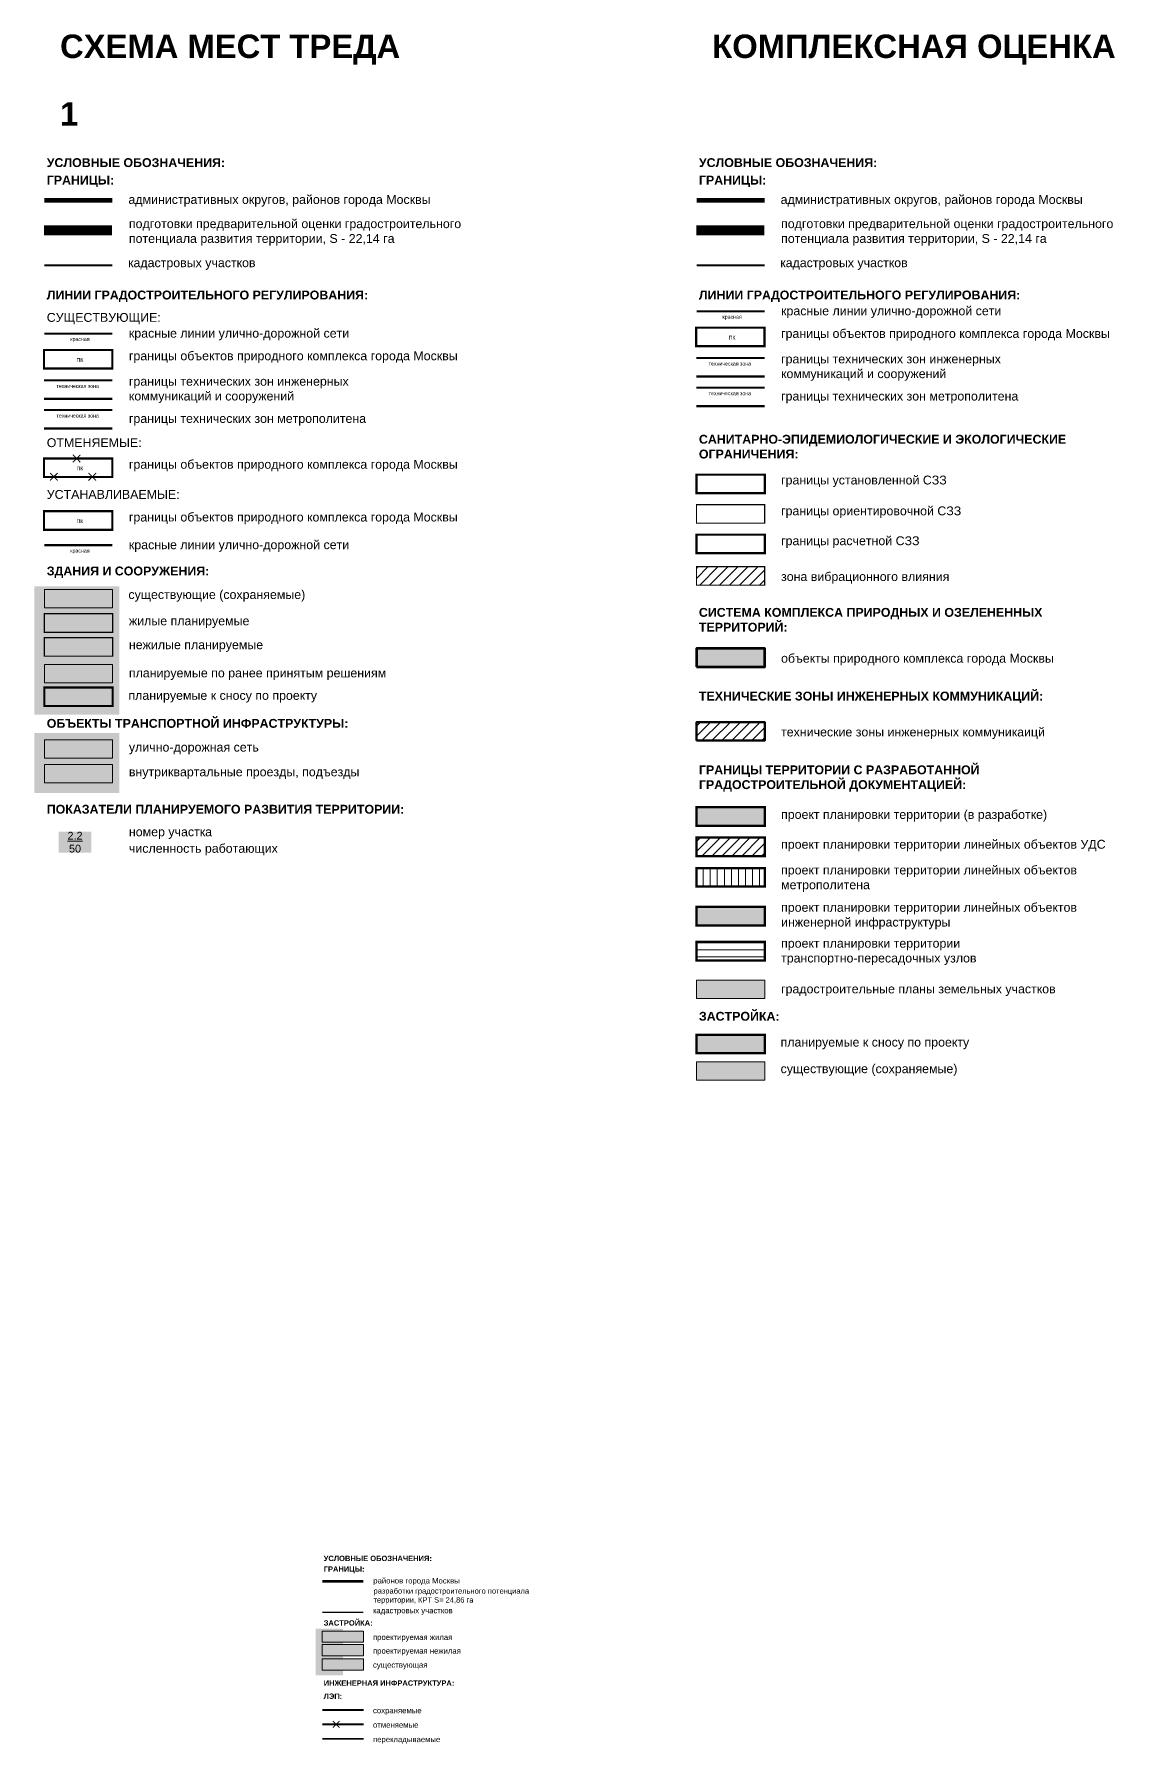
# Model space of a CAD drawing. Extents: x -129681 to -126463, y -103370 to -101447.
# Drawn here: x -128523 to -128035, y -102218 to -101447 of the extents above; entities that cross this region are included whole.
import ezdxf

# ---------------------------------------------------------------- set-up
doc = ezdxf.new("R2010")
doc.units = 0
doc.header["$MEASUREMENT"] = 0
for name, pattern in [('DASHED', [6, 4, -2]), ('JIS_02_1.0', [2, 1, -1]), ('L00s01s', [3, 3, 0]), ('L00s04s', [8, 6, -2])]:
    doc.linetypes.add(name, pattern=pattern)
for name, color, linetype, lineweight in [('18F', 1, 'L00s18b', 0), ('1B', 1, 'L00s01s', 0), ('29B', 1, 'L00s04s', 0), ('В_ЗАСТР_снос_Л', 2, 'DASHED', 50), ('Гр подготовки', 192, 'JIS_02_1.0', 50), ('ЗАСТР_Пр_нежилая_Л', 7, 'Continuous', 30), ('ЗАСТР_Принятые решен_Л', 7, 'Continuous', 30), ('ЗАСТР_Сущ_Л', 7, 'Continuous', 30), ('ТЕКСТ_условные', 7, 'Continuous', 13), ('ТРАНС_Сущ_проезды_Л', 7, 'Continuous', 15), ('ТРАНС_Сущ_УДС_Л', 7, 'Continuous', 15)]:
    doc.layers.add(name, color=color, linetype=linetype, lineweight=lineweight)
for name, color, linetype, lineweight, true_color in [('ЗАСТР_Пр_жилая_Ш', 24, 'Continuous', 9, 0x922e07), ('ЗАСТР_Пр_нежилая_Ш', 30, 'Continuous', 9, 0xfb8218), ('ЗАСТР_Принятые решен_Ш', 21, 'Continuous', 9, 0xfda85e), ('ЗАСТР_Сущ_Ш', 253, 'Continuous', 9, 0xaaa096), ('Раб места_ГП4', 18, 'Continuous', 15, 0x000000), ('ТРАНС_Сущ_проезды_Ш', 254, 'Continuous', 9, 0xe3e3e3), ('ТРАНС_Сущ_УДС_Ш', 9, 'Continuous', 9, 0xc9c9c9)]:
    doc.layers.add(name, color=color, linetype=linetype, lineweight=lineweight, true_color=true_color)
for name, color, linetype in [('крестики', 7, 'Continuous'), ('ППТ_в разработке', 30, 'Continuous'), ('ППТЛО_ИНЖ', 12, 'Continuous'), ('Штриховка_участков_проект', 7, 'Continuous')]:
    doc.layers.add(name, color=color, linetype=linetype)
doc.layers.add('Многоквартирная', color=41, linetype='Continuous', true_color=0xf9e79f)
doc.styles.add('PLANSHET', font='arial.ttf', dxfattribs={"height": 4})
doc.styles.get("Standard").update_dxf_attribs({"font": 'arial.ttf'})
doc.styles.add('УСЛОВКИ', font='calibri.ttf', dxfattribs={"height": 10})
doc.linetypes.add('L00s18b', pattern='A,10,[165,RED_LNS.shx,S=2,R=0,X=0,Y=-2.5],10', length=20)

# ---------------------------------------------------------------- blocks, each defined once
blk = doc.blocks.new('крестик')
at = {"layer": 'крестики', "const_width": 0.7}
for points in [[(-9864.4, -15243.5), (-9856.8, -15243.5)], [(-9860.6, -15239.7), (-9860.6, -15247.3)]]:
    blk.add_lwpolyline(points, dxfattribs=at)

msp = doc.modelspace()

# ---------------------------------------------------------------- hatches: boundary and pattern name
at = {"true_color": 0xfffffe, "transparency": 33554559}
h = msp.add_hatch(color=7, dxfattribs=at)
h.dxf.hatch_style = 1
h.paths.add_polyline_path([(-128522.75, -101695.66), (-128484.29, -101695.66), (-128484.29, -101753.62), (-128522.75, -101753.62)])
h = msp.add_hatch(color=7, dxfattribs=at)
h.dxf.hatch_style = 1
h.paths.add_polyline_path([(-128522.75, -101761.81), (-128484.29, -101761.81), (-128484.29, -101788.96), (-128522.75, -101788.96)])
at = {"layer": 'ЗАСТР_Пр_жилая_Ш'}
h = msp.add_hatch(color=256, dxfattribs=at)
h.dxf.hatch_style = 1
h.paths.add_polyline_path([(-128518.17, -101716.43), (-128487.36, -101716.43), (-128487.36, -101708.07), (-128518.17, -101708.07)])
at = {"layer": 'ЗАСТР_Пр_нежилая_Ш'}
h = msp.add_hatch(color=256, dxfattribs=at)
h.dxf.hatch_style = 1
h.paths.add_polyline_path([(-128518.17, -101727.21), (-128487.36, -101727.21), (-128487.36, -101718.86), (-128518.17, -101718.86)])
at = {"layer": 'ЗАСТР_Принятые решен_Ш'}
h = msp.add_hatch(color=256, dxfattribs=at)
h.dxf.hatch_style = 1
h.paths.add_polyline_path([(-128518.17, -101739.29), (-128487.36, -101739.29), (-128487.36, -101730.93), (-128518.17, -101730.93)])
at = {"layer": 'ЗАСТР_Сущ_Ш', "true_color": 0xb1a398}
h = msp.add_hatch(color=253, dxfattribs=at)
h.dxf.hatch_style = 1
h.paths.add_polyline_path([(-128518.17, -101705.47), (-128487.36, -101705.47), (-128487.36, -101697.12), (-128518.17, -101697.12)])
at = {"layer": 'Многоквартирная', "true_color": 0x832122}
h = msp.add_hatch(color=246, dxfattribs=at)
h.dxf.hatch_style = 1
h.paths.add_polyline_path([(-128374.12, -102166.88), (-128392.81, -102166.88), (-128392.81, -102171.95), (-128374.12, -102171.95)])
at = {"layer": 'Многоквартирная', "true_color": 0xe3bb35}
h = msp.add_hatch(color=43, dxfattribs=at)
h.dxf.hatch_style = 1
h.paths.add_polyline_path([(-128374.12, -102173.03), (-128392.81, -102173.03), (-128392.81, -102178.1), (-128374.12, -102178.1)])
at = {"layer": 'Многоквартирная', "true_color": 0xaaa096}
h = msp.add_hatch(color=253, dxfattribs=at)
h.dxf.hatch_style = 1
h.paths.add_polyline_path([(-128374.12, -102179.39), (-128392.81, -102179.39), (-128392.81, -102184.46), (-128374.12, -102184.46)])
at = {"layer": 'ППТ_в разработке', "lineweight": 30, "transparency": 33554559}
h = msp.add_hatch(color=256, dxfattribs=at)
h.dxf.hatch_style = 1
h.paths.add_polyline_path([(-128223.95, -101803.69), (-128193.14, -101803.69), (-128193.14, -101795.34), (-128223.95, -101795.34)])
at = {"layer": 'ППТЛО_ИНЖ', "transparency": 33554559}
h = msp.add_hatch(color=256, dxfattribs=at)
h.dxf.hatch_style = 1
h.paths.add_polyline_path([(-128223.95, -101848.66), (-128193.14, -101848.66), (-128193.14, -101840.31), (-128223.95, -101840.31)])
h = msp.add_hatch(color=140, dxfattribs=at)
h.dxf.hatch_style = 1
h.paths.add_polyline_path([(-128223.95, -101881.63), (-128193.14, -101881.63), (-128193.14, -101873.28), (-128223.95, -101873.28)])
at = {"layer": 'ТЕКСТ_условные', "true_color": 0x000000}
h = msp.add_hatch(dxfattribs=at)
h.set_pattern_fill('ANSI31', color=18)
h.set_pattern_definition([(45, (-128532.0586, -101892.4865), (-2.245064, 2.245064), [])])
h.paths.add_polyline_path([(-128193.14, -101695.19), (-128193.14, -101686.83), (-128223.95, -101686.83), (-128223.95, -101695.19)])
at = {"layer": 'ТЕКСТ_условные', "true_color": 0xafd9aa}
h = msp.add_hatch(color=9, dxfattribs=at)
h.dxf.hatch_style = 1
h.paths.add_polyline_path([(-128223.95, -101732.04), (-128193.14, -101732.04), (-128193.14, -101723.68), (-128223.95, -101723.68)])
at = {"layer": 'ТЕКСТ_условные'}
h = msp.add_hatch(dxfattribs=at)
h.set_pattern_fill('ANSI31', color=4)
h.set_pattern_definition([(45, (-128532.0586, -101873.7994), (-2.245064, 2.245064), [])])
h.paths.add_polyline_path([(-128223.95, -101765.29), (-128193.14, -101765.29), (-128193.14, -101756.94), (-128223.95, -101756.94)])
h = msp.add_hatch(dxfattribs=at)
h.set_pattern_fill('ANSI31', color=5)
h.set_pattern_definition([(45, (-128532.0586, -101925.8853), (-2.245064, 2.245064), [])])
h.paths.add_polyline_path([(-128223.95, -101817.38), (-128193.14, -101817.38), (-128193.14, -101809.02), (-128223.95, -101809.02)])
h = msp.add_hatch(dxfattribs=at)
h.set_pattern_fill('ANSI31', color=4, angle=45)
h.set_pattern_definition([(90, (-128532.0586, -102034.2827), (-3.175, 0), [])])
h.paths.add_polyline_path([(-128223.95, -101831.14), (-128193.14, -101831.14), (-128193.14, -101822.79), (-128223.95, -101822.79)])
h = msp.add_hatch(dxfattribs=at)
h.set_pattern_fill('ANSI31', color=190, angle=315)
h.set_pattern_definition([(0, (-128532.0586, -102034.2827), (7e-16, 3.175), [])])
h.paths.add_polyline_path([(-128223.95, -101864.43), (-128193.14, -101864.43), (-128193.14, -101856.08), (-128223.95, -101856.08)])
at = {"layer": 'ТЕКСТ_условные', "true_color": 0xb1a398}
h = msp.add_hatch(color=253, dxfattribs=at)
h.dxf.hatch_style = 1
h.paths.add_polyline_path([(-128193.14, -101897.95), (-128223.95, -101897.95), (-128223.95, -101906.3), (-128193.14, -101906.3)])
h = msp.add_hatch(color=253, dxfattribs=at)
h.dxf.hatch_style = 1
h.paths.add_polyline_path([(-128223.95, -101910.12), (-128193.14, -101910.12), (-128193.14, -101918.47), (-128223.95, -101918.47)])
at = {"layer": 'ТРАНС_Сущ_проезды_Ш'}
h = msp.add_hatch(color=256, dxfattribs=at)
h.dxf.hatch_style = 1
h.paths.add_polyline_path([(-128518.17, -101776), (-128487.36, -101776), (-128487.36, -101784.35), (-128518.17, -101784.35)])
at = {"layer": 'ТРАНС_Сущ_УДС_Ш', "true_color": 0x878787}
h = msp.add_hatch(color=252, dxfattribs=at)
h.dxf.hatch_style = 1
h.paths.add_polyline_path([(-128487.36, -101764.9), (-128518.17, -101764.9), (-128518.17, -101773.25), (-128487.36, -101773.25)])
at = {"layer": 'Штриховка_участков_проект', "true_color": 0xffffff, "transparency": 33554559}
h = msp.add_hatch(color=7, dxfattribs=at)
h.dxf.hatch_style = 1
h.paths.add_polyline_path([(-128395.79, -102165.8), (-128383.46, -102165.8), (-128383.46, -102186.82), (-128395.79, -102186.82)])

# ---------------------------------------------------------------- linework, layer by layer
at = {"color": 1, "const_width": 0.829}
msp.add_lwpolyline([(-128392.81, -102202.47), (-128374.12, -102202.47)], dxfattribs=at)
for points, const_width in [([(-128392.81, -102208.98), (-128374.12, -102208.98)], 0.829), ([(-128385.02, -102207.46), (-128388.04, -102210.49)], 0.439), ([(-128388.04, -102207.46), (-128385.02, -102210.49)], 0.439)]:
    msp.add_lwpolyline(points, dxfattribs=dict(const_width=const_width))
at = {"color": 212, "const_width": 0.829}
msp.add_lwpolyline([(-128392.81, -102215.48), (-128374.12, -102215.48)], dxfattribs=at)
at = {"layer": '18F', "const_width": 1, "flags": 128}
for points in [[(-128224.08, -101579.07), (-128193.27, -101579.07), (-128193.27, -101587.42), (-128224.08, -101587.42)], [(-128518.3, -101589.14), (-128487.49, -101589.14), (-128487.49, -101597.49), (-128518.3, -101597.49)], [(-128518.3, -101638.06), (-128487.49, -101638.06), (-128487.49, -101646.41), (-128518.3, -101646.41)]]:
    msp.add_lwpolyline(points, close=True, dxfattribs=at)
at = {"layer": '18F', "color": 18, "true_color": 0x000000, "const_width": 1, "flags": 128}
msp.add_lwpolyline([(-128518.3, -101661.85), (-128487.49, -101661.85), (-128487.49, -101670.21), (-128518.3, -101670.21)], close=True, dxfattribs=at)
at = {"layer": '1B', "const_width": 1, "flags": 128}
for points in [[(-128223.95, -101571.69), (-128193.27, -101571.69)], [(-128518.17, -101581.76), (-128487.49, -101581.76)]]:
    msp.add_lwpolyline(points, dxfattribs=at)
at = {"layer": '1B', "color": 18, "true_color": 0x000000, "const_width": 1, "flags": 128}
msp.add_lwpolyline([(-128518.17, -101677.16), (-128487.49, -101677.16)], dxfattribs=at)
at = {"layer": '29B', "const_width": 1, "flags": 128}
for points in [[(-128193.27, -101592.73), (-128224.08, -101592.73)], [(-128224.08, -101601.08), (-128193.27, -101601.08)], [(-128487.49, -101602.8), (-128518.3, -101602.8)], [(-128193.27, -101606.1), (-128224.08, -101606.1)], [(-128518.3, -101611.15), (-128487.49, -101611.15)], [(-128487.49, -101616.17), (-128518.3, -101616.17)], [(-128224.08, -101614.45), (-128193.27, -101614.45)], [(-128518.3, -101624.52), (-128487.49, -101624.52)]]:
    msp.add_lwpolyline(points, dxfattribs=at)
at = {"layer": 'В_ЗАСТР_снос_Л', "const_width": 1}
for points in [[(-128518.17, -101749.69), (-128487.36, -101749.69), (-128487.36, -101741.33), (-128518.17, -101741.33)], [(-128223.95, -101897.95), (-128193.14, -101897.95), (-128193.14, -101906.3), (-128223.95, -101906.3)]]:
    msp.add_lwpolyline(points, close=True, dxfattribs=at)
at = {"layer": 'Гр подготовки', "ltscale": 4.5, "const_width": 4.5, "flags": 128}
for points in [[(-128518.3, -101535.18), (-128487.61, -101535.18)], [(-128224.08, -101535.18), (-128193.39, -101535.18)]]:
    msp.add_lwpolyline(points, dxfattribs=at)
at = {"layer": 'ЗАСТР_Пр_нежилая_Л', "lineweight": 0, "const_width": 0.588}
for points in [[(-128518.17, -101716.43), (-128487.36, -101716.43), (-128487.36, -101708.07), (-128518.17, -101708.07)], [(-128518.17, -101727.21), (-128487.36, -101727.21), (-128487.36, -101718.86), (-128518.17, -101718.86)]]:
    msp.add_lwpolyline(points, close=True, dxfattribs=at)
at = {"layer": 'ЗАСТР_Принятые решен_Л', "lineweight": 0}
msp.add_lwpolyline([(-128518.17, -101739.29), (-128487.36, -101739.29), (-128487.36, -101730.93), (-128518.17, -101730.93)], close=True, dxfattribs=at)
at = {"layer": 'ЗАСТР_Сущ_Л', "lineweight": 0}
msp.add_lwpolyline([(-128518.17, -101705.47), (-128487.36, -101705.47), (-128487.36, -101697.12), (-128518.17, -101697.12)], close=True, dxfattribs=at)
at = {"layer": 'ППТЛО_ИНЖ', "const_width": 1}
msp.add_lwpolyline([(-128223.95, -101848.66), (-128193.14, -101848.66), (-128193.14, -101840.31), (-128223.95, -101840.31)], close=True, dxfattribs=at)
at = {"layer": 'ППТЛО_ИНЖ', "color": 5, "lineweight": 0}
msp.add_lwpolyline([(-128223.95, -101881.63), (-128193.14, -101881.63), (-128193.14, -101873.28), (-128223.95, -101873.28)], close=True, dxfattribs=at)
at = {"layer": 'ТЕКСТ_условные', "color": 241}
for points, const_width in [([(-128518.17, -101521.63), (-128487.49, -101521.63)], 2), ([(-128223.95, -101521.63), (-128193.27, -101521.63)], 2), ([(-128392.81, -102144.45), (-128374.19, -102144.45)], 1.21)]:
    msp.add_lwpolyline(points, dxfattribs=dict(at, const_width=const_width))
at = {"layer": 'ТЕКСТ_условные', "color": 5}
for points, const_width in [([(-128518.17, -101550.96), (-128487.49, -101550.96)], 1), ([(-128223.95, -101550.96), (-128193.27, -101550.96)], 1), ([(-128392.81, -102158.39), (-128374.19, -102158.39)], 0.607)]:
    msp.add_lwpolyline(points, dxfattribs=dict(at, const_width=const_width))
at = {"layer": 'ТЕКСТ_условные', "color": 5, "lineweight": 60, "const_width": 1}
msp.add_lwpolyline([(-128223.95, -101653.72), (-128193.14, -101653.72), (-128193.14, -101645.36), (-128223.95, -101645.36)], close=True, dxfattribs=at)
at = {"layer": 'ТЕКСТ_условные', "linetype": 'DASHED', "const_width": 0.588}
msp.add_lwpolyline([(-128223.95, -101667.22), (-128193.14, -101667.22), (-128193.14, -101658.86), (-128223.95, -101658.86)], close=True, dxfattribs=at)
at = {"layer": 'ТЕКСТ_условные', "lineweight": 80, "ltscale": 3, "const_width": 1}
msp.add_lwpolyline([(-128223.95, -101680.75), (-128193.14, -101680.75), (-128193.14, -101672.39), (-128223.95, -101672.39)], close=True, dxfattribs=at)
at = {"layer": 'ТЕКСТ_условные', "color": 2, "lineweight": 50, "ltscale": 3, "const_width": 0.3}
msp.add_lwpolyline([(-128223.95, -101680.75), (-128193.14, -101680.75), (-128193.14, -101672.39), (-128223.95, -101672.39)], close=True, dxfattribs=at)
at = {"layer": 'ТЕКСТ_условные', "color": 18, "linetype": 'ByBlock', "lineweight": 50, "ltscale": 0.15, "true_color": 0x000000, "const_width": 0.588, "flags": 128}
msp.add_lwpolyline([(-128223.95, -101695.19), (-128193.14, -101695.19), (-128193.14, -101686.83), (-128223.95, -101686.83)], close=True, dxfattribs=at)
at = {"layer": 'ТЕКСТ_условные', "color": 114, "lineweight": 60, "true_color": 0x139b48}
msp.add_lwpolyline([(-128223.95, -101732.04), (-128193.14, -101732.04), (-128193.14, -101723.68), (-128223.95, -101723.68)], close=True, dxfattribs=at)
at = {"layer": 'ТЕКСТ_условные', "color": 4, "lineweight": 50}
msp.add_lwpolyline([(-128223.95, -101765.29), (-128193.14, -101765.29), (-128193.14, -101756.94), (-128223.95, -101756.94)], close=True, dxfattribs=at)
at = {"layer": 'ТЕКСТ_условные', "color": 30, "lineweight": 60, "true_color": 0xf26722, "const_width": 1}
msp.add_lwpolyline([(-128223.95, -101803.69), (-128193.14, -101803.69), (-128193.14, -101795.34), (-128223.95, -101795.34)], close=True, dxfattribs=at)
at = {"layer": 'ТЕКСТ_условные', "color": 5, "lineweight": 50, "const_width": 1}
msp.add_lwpolyline([(-128223.95, -101817.38), (-128193.14, -101817.38), (-128193.14, -101809.02), (-128223.95, -101809.02)], close=True, dxfattribs=at)
at = {"layer": 'ТЕКСТ_условные', "color": 4, "lineweight": 50, "const_width": 1}
msp.add_lwpolyline([(-128223.95, -101831.14), (-128193.14, -101831.14), (-128193.14, -101822.79), (-128223.95, -101822.79)], close=True, dxfattribs=at)
at = {"layer": 'ТЕКСТ_условные', "color": 190, "lineweight": 50, "const_width": 1}
msp.add_lwpolyline([(-128223.95, -101864.43), (-128193.14, -101864.43), (-128193.14, -101856.08), (-128223.95, -101856.08)], close=True, dxfattribs=at)
at = {"layer": 'ТЕКСТ_условные'}
for points in [[(-128223.95, -101910.12), (-128193.14, -101910.12), (-128193.14, -101918.47), (-128223.95, -101918.47)], [(-128392.81, -102166.88), (-128374.12, -102166.88), (-128374.12, -102171.95), (-128392.81, -102171.95)], [(-128392.81, -102173.03), (-128374.12, -102173.03), (-128374.12, -102178.1), (-128392.81, -102178.1)], [(-128392.81, -102179.39), (-128374.12, -102179.39), (-128374.12, -102184.46), (-128392.81, -102184.46)]]:
    msp.add_lwpolyline(points, close=True, dxfattribs=at)
at = {"layer": 'ТРАНС_Сущ_проезды_Л', "lineweight": 0}
msp.add_lwpolyline([(-128518.17, -101776), (-128487.36, -101776), (-128487.36, -101784.35), (-128518.17, -101784.35)], close=True, dxfattribs=at)
at = {"layer": 'ТРАНС_Сущ_УДС_Л', "lineweight": 0}
msp.add_lwpolyline([(-128518.17, -101764.9), (-128487.36, -101764.9), (-128487.36, -101773.25), (-128518.17, -101773.25)], close=True, dxfattribs=at)

# ---------------------------------------------------------------- block references
at = {"layer": 'крестики', "xscale": 0.6331573478648042, "yscale": 0.6331573478648042, "zscale": 0.6331573478648042, "rotation": 134.4110869299184}
for p in [(-139767.15, -103932.39), (-139777.4, -103940.62), (-139760.07, -103940.62)]:
    msp.add_blockref('крестик', p, dxfattribs=at)

# ---------------------------------------------------------------- texts
at = {"attachment_point": 1}
for s, width, gutter_width, insert, char_height in [('{\\fArial|b1|i0|c204|p34;УСЛОВНЫЕ ОБОЗНАЧЕНИЯ:}', 171.0764, 12.5, (-128517.08, -101502.61), 4), ('{\\fArial|b1|i0|c204|p34;УСЛОВНЫЕ ОБОЗНАЧЕНИЯ:}', 171.0764, 12.5, (-128222.86, -101502.61), 4), ('{\\fArial|b1|i0|c204|p34;ГРАНИЦЫ:}', 171.0764, 12.5, (-128517.08, -101510.5), 4), ('{\\fArial|b1|i0|c204|p34;ГРАНИЦЫ:}', 171.0764, 12.5, (-128222.86, -101510.5), 4), ('подготовки предварительной оценки градостроительного потенциала развития территории, S - 22,14 га', 171.0764, 12.5, (-128480.02, -101530.16), 4), ('подготовки предварительной оценки градостроительного потенциала развития территории, S - 22,14 га', 171.0764, 12.5, (-128185.8, -101530.16), 4), ('{\\fArial|b1|i0|c204|p34;ЛИНИИ ГРАДОСТРОИТЕЛЬНОГО РЕГУЛИРОВАНИЯ:}', 171.0764, 12.5, (-128517.08, -101562.33), 4), ('{\\fArial|b1|i0|c204|p34;ЛИНИИ ГРАДОСТРОИТЕЛЬНОГО РЕГУЛИРОВАНИЯ:}', 171.0764, 12.5, (-128222.86, -101562.33), 4), ('красные линии улично-дорожной сети', 171.0764, 12.5, (-128185.8, -101569.47), 4), ('СУЩЕСТВУЮЩИЕ:', 171.0764, 12.5, (-128517.08, -101572.42), 4), ('красные линии улично-дорожной сети', 171.0764, 12.5, (-128480.02, -101579.55), 4), ('границы объектов природного комплекса города Москвы', 171.0764, 12.5, (-128185.8, -101579.68), 4), ('границы объектов природного комплекса города Москвы', 171.0764, 12.5, (-128480.02, -101589.75), 4), ('границы технических зон инженерных коммуникаций и сооружений', 133.5426, 12.5, (-128185.8, -101591.15), 4), ('границы технических зон инженерных коммуникаций и сооружений', 133.5426, 12.5, (-128480.02, -101601.22), 4), ('границы технических зон метрополитена', 133.5426, 12.5, (-128185.8, -101607.92), 4), ('границы технических зон метрополитена', 133.5426, 12.5, (-128480.02, -101618), 4), ('ОТМЕНЯЕМЫЕ:', 171.0764, 12.5, (-128517.08, -101628.92), 4), ('{\\fArial|b1|i0|c204|p34;\\H1.00001x;\\C7;САНИТАРНО-ЭПИДЕМИОЛОГИЧЕСКИЕ И ЭКОЛОГИЧЕСКИЕ ОГРАНИЧЕНИЯ\\H0.99999x;\\C256;:}', 171.0764, 12.5, (-128222.86, -101627.38), 4), ('границы объектов природного комплекса города Москвы', 171.0764, 12.5, (-128480.02, -101638.67), 4), ('границы установленной СЗЗ', 82.1419, 12.5, (-128185.8, -101645.77), 4), ('УСТАНАВЛИВАЕМЫЕ:', 171.0764, 12.5, (-128517.08, -101652.25), 4), ('границы объектов природного комплекса города Москвы', 171.0764, 12.5, (-128480.02, -101662.47), 4), ('границы ориентировочной СЗЗ', 82.1419, 12.5, (-128185.8, -101659.68), 4), ('красные линии улично-дорожной сети', 171.0764, 12.5, (-128480.02, -101674.95), 4), ('\\pxt8;границы расчетной СЗЗ', 82.1419, 12.5, (-128185.8, -101673.15), 4), ('{\\fArial|b1|i0|c204|p34;ЗДАНИЯ И СООРУЖЕНИЯ:}', 171.0764, 12.5, (-128517.08, -101686.79), 4), ('зона вибрационного влияния', 82.1419, 12.5, (-128185.8, -101689.3), 4), ('{\\fArial|b1|i0|c204|p34;\\H1.00001x;\\C7;СИСТЕМА КОМПЛЕКСА ПРИРОДНЫХ И ОЗЕЛЕНЕННЫХ ТЕРРИТОРИЙ\\H0.99999x;\\C256;:}', 171.0764, 12.5, (-128222.86, -101705.46), 4), ('жилые планируемые', 133.5426, 12.5, (-128480.02, -101709.29), 4), ('нежилые планируемые', 133.5426, 12.5, (-128480.02, -101720.06), 4), ('объекты природного комплекса города Москвы', 138.1248, 12.5, (-128185.8, -101726.15), 4), ('планируемые по ранее принятым решениям', 133.5426, 12.5, (-128480.02, -101732.76), 4), ('{\\fArial|b1|i0|c204|p34;\\H1.00001x;\\C7;ТЕХНИЧЕСКИЕ ЗОНЫ ИНЖЕНЕРНЫХ КОММУНИКАЦИЙ\\H0.99999x;\\C256;:}', 171.0764, 12.5, (-128222.86, -101743.21), 4), ('{\\fArial|b1|i0|c204|p34;ОБЪЕКТЫ ТРАНСПОРТНОЙ ИНФРАСТРУКТУРЫ:}', 171.0764, 12.5, (-128517.08, -101755.52), 4), ('технические зоны инженерных коммуникаицй', 138.1248, 12.5, (-128185.8, -101759.4), 4), ('улично-дорожная сеть', 133.5426, 12.5, (-128480.02, -101766.25), 4), ('внутриквартальные проезды, подъезды', 133.5426, 12.5, (-128480.02, -101777.39), 4), ('{\\fArial|b1|i0|c204|p34;\\H1.00001x;\\C7;ГРАНИЦЫ ТЕРРИТОРИИ С РАЗРАБОТАННОЙ ГРАДОСТРОИТЕЛЬНОЙ ДОКУМЕНТАЦИЕЙ\\H0.99999x;\\C256;:}', 171.0764, 12.5, (-128222.86, -101776.48), 4), ('{\\fArial|b1|i0|c204|p34;ПОКАЗАТЕЛИ ПЛАНИРУЕМОГО РАЗВИТИЯ ТЕРРИТОРИИ:}', 171.0764, 12.5, (-128517.08, -101794.24), 4), ('{\\H1.00001x;\\C7;проект планировки территории (в разработке)}', 133.5426, 12.5, (-128185.8, -101796.6), 4), ('номер участка', 133.5426, 12.5, (-128480.02, -101804.43), 4), ('{\\H1.00001x;\\C7;проект планировки территории линейных объектов УДС}', 147.1513, 12.5, (-128185.8, -101810.05), 4), ('численность работающих', 133.5426, 12.5, (-128480.02, -101811.88), 4), ('{\\H1.00001x;\\C7;проект планировки территории линейных объектов метрополитена}', 164.8388, 12.5, (-128185.8, -101821.65), 4), ('{\\H1.00001x;\\C7;проект планировки территории линейных объектов инженерной инфраструктуры}', 133.5426, 12.5, (-128185.8, -101838.49), 4), ('{\\H1.00001x;\\C7;проект планировки территории транспортно-пересадочных узлов}', 133.5426, 12.5, (-128185.8, -101854.69), 4), ('{\\H1.00001x;\\C7;градостроительные планы земельных участков}', 133.5426, 12.5, (-128185.8, -101875.27), 4), ('{\\fArial|b1|i0|c204|p34;ЗАСТРОЙКА:}', 171.0764, 12.5, (-128222.86, -101887.62), 4), ('{\\fArial|b1|i0|c204|p34;УСЛОВНЫЕ ОБОЗНАЧЕНИЯ:}', 103.7932, 7.58, (-128392.14, -102132.91), 2.4268), ('{\\fArial|b1|i0|c204|p34;ГРАНИЦЫ:}', 103.7932, 7.58, (-128392.14, -102137.7), 2.4268), ('разработки градостроительного потенциала территории, КРТ S= 24,86 га ', 88.2486, 7.58, (-128369.66, -102147.59), 2.4268), ('{\\fArial|b1|i0|c204|p34;\\H1.00001x;\\C7;ЗАСТРОЙКА\\H0.99999x;\\C256;:}', 103.7932, 7.58, (-128392.14, -102162.02), 2.4268), ('{\\fArial|b1|i0|c204|p34;\\H1.00001x;\\C7;ЛЭП\\H0.99999x;\\C256;:}', 103.7932, 7.58, (-128392.14, -102195.07), 2.4268), ('{\\fArial|b1|i0|c204|p34;\\H1.00001x;\\C7;ИНЖЕНЕРНАЯ ИНФРАСТРУКТУРА\\H0.99999x;\\C256;:}', 103.7932, 7.58, (-128392.14, -102189.13), 2.4268)]:
    msp.add_mtext_dynamic_manual_height_columns(s, width=width, gutter_width=gutter_width, heights=[0], dxfattribs=dict(at, insert=insert, char_height=char_height))
at = {"layer": '18F', "char_height": 1.7, "width": 27.5784, "attachment_point": 1, "style": 'PLANSHET'}
for s, insert in [('\\pxsm0.85;{\\H1.00001x;\\C7;\\P\\ps*,qc;\\Ftxt|c204;\\C256;красная}', (-128221.69, -101570.9)), ('\\pxsm0.85;{\\H1.00001x;\\C7;\\P\\ps*,qc;\\Ftxt|c204;\\C256;красная}', (-128515.91, -101580.97)), ('\\pxsm0.85;{\\fArial|b0|i0|c204|p34;\\H1.00001x;\\C7;\\P\\ps*,qc;\\Ftxt|c204;\\C256;ПК}', (-128221.69, -101580.31)), ('\\pxsm0.85;{\\fArial|b0|i0|c204|p34;\\H1.00001x;\\C7;\\P\\ps*,qc;\\Ftxt|c204;\\C256;ПК}', (-128515.91, -101590.38)), ('\\pxsm0.85;{\\fArial|b0|i0|c204|p34;\\H1.00001x;\\C7;\\P\\ps*,qc;\\Ftxt|c204;\\C256;ПК}', (-128515.91, -101639.3))]:
    msp.add_mtext(s, dxfattribs=dict(at, insert=insert))
at = {"layer": '18F', "color": 18, "true_color": 0x000000, "char_height": 1.7, "width": 27.5784, "attachment_point": 1, "style": 'PLANSHET'}
for s, insert in [('\\pxsm0.85;{\\H1.00001x;\\C7;\\P\\ps*,qc;\\Ftxt|c204;\\C256;\\c0;ПК}', (-128515.91, -101663.09)), ('\\pxsm0.85;{\\H1.00001x;\\C7;\\P\\ps*,qc;\\Ftxt|c204;\\C256;\\c0;красная}', (-128515.91, -101676.37))]:
    msp.add_mtext(s, dxfattribs=dict(at, insert=insert))
at = {"layer": '29B', "char_height": 1.7, "width": 25.5812, "attachment_point": 1, "style": 'PLANSHET'}
for insert in [(-128221.69, -101592.02), (-128515.91, -101602.09), (-128221.69, -101605.39), (-128515.91, -101615.46)]:
    msp.add_mtext('\\pxsm0.85;{\\fArial|b0|i0|c204|p34;\\H1.00001x;\\C7;\\P\\ps*,qc;\\Ftxt|c204;\\C256;техническая зона}', dxfattribs=dict(at, insert=insert))
at = {"layer": 'Раб места_ГП4', "transparency": 33554661, "insert": (-128504.33, -101811.12), "char_height": 3.5, "attachment_point": 5, "bg_fill": 1, "box_fill_scale": 1, "bg_fill_color": 7, "bg_fill_true_color": 16777215, "bg_fill_transparency": 0}
msp.add_mtext_dynamic_manual_height_columns('{\\L2.2\\P\\pxqc;\\l\\C1;50}', width=14.8145, gutter_width=6.81, heights=[16.42], dxfattribs=at)
at = {"layer": 'ТЕКСТ_условные', "color": 7, "transparency": 33554687, "style": 'PLANSHET'}
for s, height, p in [('административных округов, районов города Москвы', 4, (-128480.22, -101523.25)), ('административных округов, районов города Москвы', 4, (-128186, -101523.25)), ('кадастровых участков', 4, (-128480.39, -101551.77)), ('кадастровых участков', 4, (-128186.17, -101551.77)), ('существующие (сохраняемые) ', 4, (-128480.24, -101701.42)), ('планируемые к сносу по проекту  ', 4, (-128480.24, -101746.9)), ('планируемые к сносу по проекту  ', 4, (-128186.02, -101903.29)), ('существующие (сохраняемые) ', 4, (-128186.02, -101915.28)), ('районов города Москвы', 2.5, (-128369.78, -102145.43)), ('кадастровых участков', 2.5, (-128369.89, -102158.88)), ('проектируемая жилая', 2.5, (-128369.9, -102170.92)), ('проектируемая нежилая', 2.5, (-128369.9, -102177.07)), ('существующая', 2.5, (-128369.9, -102183.43)), ('сохраняемые', 2.5, (-128369.9, -102203.97)), ('отменяемые', 2.5, (-128369.9, -102210.48)), ('перекладываемые', 2.5, (-128369.9, -102216.99))]:
    msp.add_text(s, height=height, dxfattribs=at).set_placement(p)
at = {"layer": 'ТЕКСТ_условные', "transparency": 33554687, "char_height": 10.584, "attachment_point": 1, "style": 'УСЛОВКИ'}
for s, insert in [('{\\fArial|b1|i0|c204|p34;СХЕМА МЕСТ ТРЕДА}', (-128511.08, -101446.85)), ('{\\fArial|b1|i0|c204|p34;КОМПЛЕКСНАЯ ОЦЕНКА}', (-128216.86, -101446.85)), ('{\\fArial|b1|i0|c204|p34;1}', (-128511.08, -101477.35))]:
    msp.add_mtext_dynamic_manual_height_columns(s, width=286.1548, gutter_width=30, heights=[0], dxfattribs=dict(at, insert=insert))

doc.saveas('drawing.dxf')
